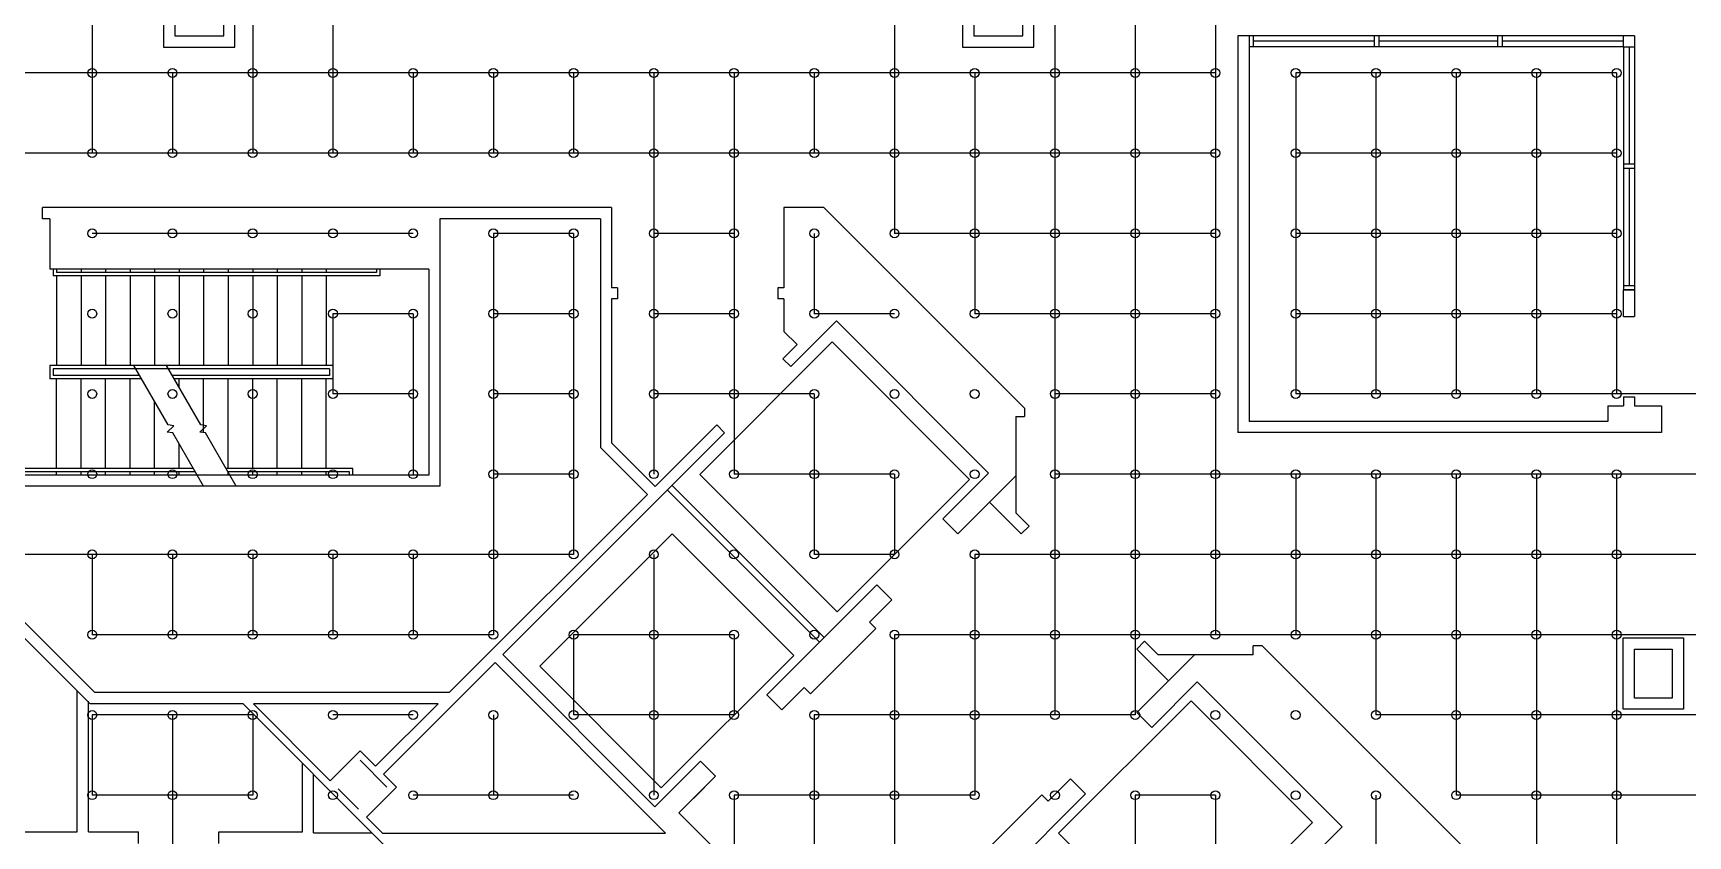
# Model space of a CAD drawing. Header units: inches. Extents: x 1102 to 3431, y 1202 to 3384.
# Drawn here: x 2229 to 2972, y 2590 to 2950 of the extents above; entities that cross this region are included whole.
import ezdxf

# ---------------------------------------------------------------- set-up
doc = ezdxf.new("R2010")
doc.units = ezdxf.units.IN
doc.header["$MEASUREMENT"] = 0
for name, color, linetype in [('E-B-CORE', 8, 'CONTINUOUS'), ('E-B-ELEV', 8, 'CONTINUOUS'), ('E-B-FURR', 6, 'CONTINUOUS'), ('E-B-GLAZ', 8, 'CONTINUOUS'), ('E-F-STAIR', 8, 'CONTINUOUS')]:
    doc.layers.add(name, color=color, linetype=linetype)

msp = doc.modelspace()

# ---------------------------------------------------------------- linework, layer by layer
at = {"layer": 'E-B-CORE'}
for p, q in [((2489.014827, 2871.610173), (2233.75, 2871.610173)), ((2233.75, 2866.610173), (2233.75, 2871.610173)), ((2237, 2866.610173), (2233.75, 2866.610173)), ((2237, 2866.610173), (2237, 2844)), ((2412.014827, 2866.610173), (2412.014827, 2746.610173)), ((2484.014827, 2866.610173), (2412.014827, 2866.610173)), ((2484.014827, 2866.610173), (2484.014827, 2764.029119)), ((2489.014827, 2871.610173), (2489.014827, 2835.610173)), ((2584.328115, 2871.610173), (2566.389827, 2871.610173)), ((2566.389827, 2871.610173), (2566.389827, 2835.610173)), ((2674.389827, 2781.548461), (2584.328115, 2871.610173)), ((2407.014827, 2844), (2237, 2844)), ((2407.014827, 2844), (2407.014827, 2751.610173)), ((2491.702327, 2835.610173), (2489.014827, 2835.610173)), ((2489.014827, 2830.610173), (2489.014827, 2766.100187)), ((2491.702327, 2830.610173), (2489.014827, 2830.610173)), ((2491.702327, 2835.610173), (2491.702327, 2830.610173)), ((2566.389827, 2835.610173), (2563.702327, 2835.610173)), ((2563.702327, 2835.610173), (2563.702327, 2830.610173)), ((2566.389827, 2830.610173), (2563.702327, 2830.610173)), ((2566.389827, 2830.610173), (2566.389827, 2816.004407)), ((2566.389827, 2816.004407), (2572.280331, 2810.113904)), ((2569.472858, 2800.235363), (2589.958, 2820.720505)), ((2589.958, 2820.720505), (2658.193805, 2752.484701)), ((2565.937324, 2803.770897), (2572.280331, 2810.113904)), ((2255.039105, 2649), (2103, 2801.039105)), ((2257.110173, 2654), (2108, 2803.110173)), ((2569.472858, 2800.235363), (2565.937324, 2803.770897)), ((2670.389827, 2777.887203), (2674.389827, 2777.887203)), ((2670.389827, 2777.887203), (2670.389827, 2734.692626)), ((2674.389827, 2781.548461), (2674.389827, 2777.887203)), ((2440.285803, 2671.048308), (2539.774373, 2770.536879)), ((2508.64072, 2746.474293), (2536.23884, 2774.072413)), ((2539.774373, 2770.536879), (2536.23884, 2774.072413)), ((2484.014827, 2764.029119), (2505.105186, 2742.938759)), ((2489.014827, 2766.100187), (2508.64072, 2746.474293)), ((2407.014827, 2751.610173), (2197.528669, 2751.610173)), ((2637.708663, 2731.999559), (2658.193805, 2752.484701)), ((2644.426177, 2725.282045), (2670.389827, 2751.245695)), ((2412.014827, 2746.610173), (2164.5, 2746.610173)), ((2416.166427, 2654), (2505.105186, 2742.938759)), ((2658.577759, 2739.433626), (2672.831448, 2725.183087)), ((2670.389827, 2734.692626), (2676.366982, 2728.718621)), ((2637.708663, 2731.999559), (2644.426177, 2725.282045)), ((2672.831448, 2725.183087), (2676.366982, 2728.718621)), ((2558.698926, 2652.989822), (2608.010178, 2702.301074)), ((2604.739809, 2685.595677), (2614.727692, 2695.58356)), ((2608.010178, 2702.301074), (2614.727692, 2695.58356)), ((2578.232751, 2653.431764), (2607.568236, 2682.767249)), ((2604.739809, 2685.595677), (2607.568236, 2682.767249)), ((2724.674235, 2673.542942), (2728.209769, 2677.078476)), ((2738.927924, 2659.292403), (2724.674235, 2673.542942)), ((2734.291394, 2671), (2728.209769, 2677.078476)), ((2776.938288, 2671), (2776.938288, 2675)), ((2780.938288, 2675), (2776.938288, 2675)), ((2871, 2584.938288), (2780.938288, 2675)), ((2386.68403, 2617.446536), (2436.750269, 2667.512774)), ((2436.750269, 2667.512774), (2513.263043, 2591)), ((2440.285803, 2671.048308), (2508.521607, 2602.812504)), ((2724.671872, 2645.03635), (2750.635521, 2671)), ((2776.938288, 2671), (2734.291394, 2671)), ((2731.389386, 2638.318836), (2751.874528, 2658.803978)), ((2816.928352, 2593.750154), (2751.874528, 2658.803978)), ((2416.166427, 2654), (2257.110173, 2654)), ((2558.698926, 2652.989822), (2565.41644, 2646.272308)), ((2565.41644, 2646.272308), (2575.404323, 2656.260191)), ((2575.404323, 2656.260191), (2578.232751, 2653.431764)), ((2323.698731, 2649), (2255.039105, 2649)), ((2323.698731, 2649), (2386.616995, 2586)), ((2411.166427, 2649), (2328.311323, 2649)), ((2328.311323, 2649), (2362.817545, 2614.448951)), ((2383.143906, 2620.977479), (2411.166427, 2649)), ((2724.671872, 2645.03635), (2728.207406, 2648.571884)), ((2731.389386, 2638.318836), (2724.671872, 2645.03635)), ((2376.240755, 2627.889599), (2362.817545, 2614.448951)), ((2376.240296, 2627.890058), (2383.153078, 2620.968296)), ((2376.240296, 2623.644661), (2388.260193, 2611.622928)), ((2376.947403, 2624.351768), (2376.947403, 2624.351768)), ((2508.521607, 2602.812504), (2529.000441, 2623.291337)), ((2508.521607, 2602.812504), (2529.000441, 2623.291337)), ((2529.000441, 2623.291337), (2535.717955, 2616.573823)), ((2529.000441, 2623.291337), (2535.717955, 2616.573823)), ((2386.68403, 2617.446536), (2392.502832, 2611.620174)), ((2519.277723, 2600.13359), (2535.717955, 2616.573823)), ((2525.730072, 2606.58594), (2535.717955, 2616.573823)), ((2684.985504, 2605.349982), (2694.973387, 2615.337865)), ((2701.690901, 2608.620351), (2694.973387, 2615.337865)), ((2366.343379, 2610.919317), (2373.247517, 2604.010023)), ((2392.502374, 2611.620634), (2379.057145, 2598.192848)), ((2652.379649, 2559.309099), (2701.690901, 2608.620351)), ((2652.821591, 2578.842924), (2682.157076, 2608.178409)), ((2684.985504, 2605.349982), (2682.157076, 2608.178409)), ((2373.247517, 2604.010023), (2375.531706, 2601.722867)), ((2519.277723, 2600.13359), (2533.83777, 2585.459767)), ((2379.057145, 2598.192848), (2386.240661, 2591)), ((2667.256154, 2444.077956), (2816.928352, 2593.750154)), ((2386.240661, 2591), (2513.263043, 2591))]:
    msp.add_line(p, q, dxfattribs=at)
at = {"layer": 'E-B-ELEV'}
for p, q in [((2582.293892, 2676.584788), (2514.058087, 2744.820592)), ((2584.415212, 2678.706108), (2516.179408, 2746.941913))]:
    msp.add_line(p, q, dxfattribs=at)
for points in [[(2528.673993, 2751.896865), (2590.311554, 2690.259304), (2649.708523, 2749.656274), (2588.070963, 2811.293834)], [(2456.783542, 2665.864278), (2516.180511, 2725.261247), (2570.747004, 2670.694755), (2511.350034, 2611.297785)], [(2744.215624, 2536.355234), (2689.649131, 2590.921727), (2749.046101, 2650.318696), (2803.612593, 2595.752204)]]:
    msp.add_lwpolyline(points, close=True, dxfattribs=at)
at = {"layer": 'E-B-FURR', "color": 3}
for p, q in [((2256, 2968), (2256, 2932)), ((2328, 2968), (2328, 2932)), ((2364, 2968), (2364, 2932)), ((2616, 2968), (2616, 2932)), ((2688, 2968), (2688, 2932)), ((2724, 2968), (2724, 2932)), ((2760, 2968), (2760, 2932)), ((2256, 2932), (2256, 2896)), ((2292, 2932), (2292, 2896)), ((2328, 2932), (2328, 2896)), ((2364, 2932), (2364, 2896)), ((2400, 2932), (2400, 2896)), ((2436, 2932), (2436, 2896)), ((2472, 2932), (2472, 2896)), ((2508, 2932), (2508, 2896)), ((2544, 2932), (2544, 2896)), ((2580, 2932), (2580, 2896)), ((2616, 2932), (2616, 2896)), ((2652, 2932), (2652, 2896)), ((2688, 2932), (2688, 2896)), ((2724, 2932), (2724, 2896)), ((2760, 2932), (2760, 2896)), ((2796, 2932), (2796, 2896)), ((2832, 2932), (2832, 2896)), ((2868, 2932), (2868, 2896)), ((2904, 2932), (2904, 2896)), ((2940, 2932), (2940, 2896)), ((2508, 2896), (2508, 2860)), ((2544, 2896), (2544, 2860)), ((2616, 2896), (2616, 2860)), ((2652, 2896), (2652, 2860)), ((2688, 2896), (2688, 2860)), ((2724, 2896), (2724, 2860)), ((2760, 2896), (2760, 2860)), ((2796, 2896), (2796, 2860)), ((2832, 2896), (2832, 2860)), ((2868, 2896), (2868, 2860)), ((2904, 2896), (2904, 2860)), ((2940, 2896), (2940, 2860)), ((2436, 2860), (2436, 2824)), ((2472, 2860), (2472, 2824)), ((2508, 2860), (2508, 2824)), ((2544, 2860), (2544, 2824)), ((2580, 2860), (2580, 2824)), ((2652, 2860), (2652, 2824)), ((2688, 2860), (2688, 2824)), ((2724, 2860), (2724, 2824)), ((2760, 2860), (2760, 2824)), ((2796, 2860), (2796, 2824)), ((2832, 2860), (2832, 2824)), ((2868, 2860), (2868, 2824)), ((2904, 2860), (2904, 2824)), ((2940, 2860), (2940, 2824)), ((2364, 2824), (2364, 2788)), ((2400, 2824), (2400, 2788)), ((2436, 2824), (2436, 2788)), ((2472, 2824), (2472, 2788)), ((2508, 2824), (2508, 2788)), ((2544, 2824), (2544, 2788)), ((2688, 2824), (2688, 2788)), ((2724, 2824), (2724, 2788)), ((2760, 2824), (2760, 2788)), ((2796, 2824), (2796, 2788)), ((2832, 2824), (2832, 2788)), ((2868, 2824), (2868, 2788)), ((2904, 2824), (2904, 2788)), ((2940, 2824), (2940, 2788)), ((2400, 2788), (2400, 2752)), ((2436, 2788), (2436, 2752)), ((2472, 2788), (2472, 2752)), ((2508, 2788), (2508, 2752)), ((2544, 2788), (2544, 2752)), ((2580, 2788), (2580, 2752)), ((2688, 2788), (2688, 2752)), ((2724, 2788), (2724, 2752)), ((2760, 2788), (2760, 2752)), ((2436, 2752), (2436, 2716)), ((2472, 2752), (2472, 2716)), ((2580, 2752), (2580, 2716)), ((2616, 2752), (2616, 2716)), ((2688, 2752), (2688, 2716)), ((2724, 2752), (2724, 2716)), ((2760, 2752), (2760, 2716)), ((2796, 2752), (2796, 2716)), ((2832, 2752), (2832, 2716)), ((2868, 2752), (2868, 2716)), ((2904, 2752), (2904, 2716)), ((2940, 2752), (2940, 2716)), ((2256, 2716), (2256, 2680)), ((2292, 2716), (2292, 2680)), ((2328, 2716), (2328, 2680)), ((2364, 2716), (2364, 2680)), ((2400, 2716), (2400, 2680)), ((2436, 2716), (2436, 2680)), ((2508, 2716), (2508, 2680)), ((2652, 2716), (2652, 2680)), ((2688, 2716), (2688, 2680)), ((2724, 2716), (2724, 2680)), ((2760, 2716), (2760, 2680)), ((2796, 2716), (2796, 2680)), ((2832, 2716), (2832, 2680)), ((2868, 2716), (2868, 2680)), ((2904, 2716), (2904, 2680)), ((2940, 2716), (2940, 2680)), ((2472, 2680), (2472, 2644)), ((2508, 2680), (2508, 2644)), ((2544, 2680), (2544, 2644)), ((2616, 2680), (2616, 2644)), ((2652, 2680), (2652, 2644)), ((2688, 2680), (2688, 2644)), ((2724, 2680), (2724, 2644)), ((2832, 2680), (2832, 2644)), ((2868, 2680), (2868, 2644)), ((2904, 2680), (2904, 2644)), ((2940, 2680), (2940, 2644)), ((2256, 2644), (2256, 2608)), ((2292, 2644), (2292, 2608)), ((2328, 2644), (2328, 2608)), ((2436, 2644), (2436, 2608)), ((2508, 2644), (2508, 2608)), ((2580, 2644), (2580, 2608)), ((2616, 2644), (2616, 2608)), ((2652, 2644), (2652, 2608)), ((2868, 2644), (2868, 2608)), ((2904, 2644), (2904, 2608)), ((2940, 2644), (2940, 2608)), ((2292, 2608), (2292, 2572)), ((2544, 2608), (2544, 2572)), ((2580, 2608), (2580, 2572)), ((2616, 2608), (2616, 2572)), ((2724, 2608), (2724, 2572)), ((2760, 2608), (2760, 2572)), ((2832, 2608), (2832, 2572)), ((2904, 2608), (2904, 2572)), ((2940, 2608), (2940, 2572))]:
    msp.add_line(p, q, dxfattribs=at)
at = {"layer": 'E-B-FURR'}
for p, q in [((2770.090464, 2948.700637), (2770.090464, 2770.700637)), ((2775.090464, 2948.700637), (2770.090464, 2948.700637)), ((2948.090464, 2948.700637), (2775.090464, 2948.700637)), ((2775.090464, 2948.700637), (2775.090464, 2775.700637)), ((2948.090464, 2948.700637), (2948.090464, 2834.700637)), ((2943.090464, 2943.700637), (2775.090464, 2943.700637)), ((2943.090464, 2943.700637), (2943.090464, 2834.700637)), ((2256, 2932), (2220, 2932)), ((2292, 2932), (2256, 2932)), ((2328, 2932), (2292, 2932)), ((2364, 2932), (2328, 2932)), ((2400, 2932), (2364, 2932)), ((2436, 2932), (2400, 2932)), ((2472, 2932), (2436, 2932)), ((2508, 2932), (2472, 2932)), ((2544, 2932), (2508, 2932)), ((2580, 2932), (2544, 2932)), ((2616, 2932), (2580, 2932)), ((2652, 2932), (2616, 2932)), ((2688, 2932), (2652, 2932)), ((2724, 2932), (2688, 2932)), ((2760, 2932), (2724, 2932)), ((2832, 2932), (2796, 2932)), ((2868, 2932), (2832, 2932)), ((2904, 2932), (2868, 2932)), ((2940, 2932), (2904, 2932)), ((2256, 2896), (2220, 2896)), ((2292, 2896), (2256, 2896)), ((2328, 2896), (2292, 2896)), ((2364, 2896), (2328, 2896)), ((2400, 2896), (2364, 2896)), ((2436, 2896), (2400, 2896)), ((2472, 2896), (2436, 2896)), ((2508, 2896), (2472, 2896)), ((2544, 2896), (2508, 2896)), ((2580, 2896), (2544, 2896)), ((2616, 2896), (2580, 2896)), ((2652, 2896), (2616, 2896)), ((2688, 2896), (2652, 2896)), ((2724, 2896), (2688, 2896)), ((2760, 2896), (2724, 2896)), ((2832, 2896), (2796, 2896)), ((2868, 2896), (2832, 2896)), ((2904, 2896), (2868, 2896)), ((2940, 2896), (2904, 2896)), ((2292, 2860), (2256, 2860)), ((2328, 2860), (2292, 2860)), ((2364, 2860), (2328, 2860)), ((2400, 2860), (2364, 2860)), ((2472, 2860), (2436, 2860)), ((2544, 2860), (2508, 2860)), ((2652, 2860), (2616, 2860)), ((2688, 2860), (2652, 2860)), ((2724, 2860), (2688, 2860)), ((2760, 2860), (2724, 2860)), ((2832, 2860), (2796, 2860)), ((2868, 2860), (2832, 2860)), ((2904, 2860), (2868, 2860)), ((2940, 2860), (2904, 2860)), ((2943.090464, 2822.700637), (2943.090464, 2834.700637)), ((2943.090464, 2822.700637), (2943.090464, 2834.700637)), ((2948.090464, 2834.700637), (2948.090464, 2822.700637)), ((2948.090464, 2834.700637), (2948.090464, 2822.700637)), ((2400, 2824), (2364, 2824)), ((2472, 2824), (2436, 2824)), ((2544, 2824), (2508, 2824)), ((2616, 2824), (2580, 2824)), ((2688, 2824), (2652, 2824)), ((2724, 2824), (2688, 2824)), ((2760, 2824), (2724, 2824)), ((2832, 2824), (2796, 2824)), ((2868, 2824), (2832, 2824)), ((2904, 2824), (2868, 2824)), ((2940, 2824), (2904, 2824)), ((2943.090464, 2822.700637), (2948.090464, 2822.700637)), ((2400, 2788), (2364, 2788)), ((2472, 2788), (2436, 2788)), ((2544, 2788), (2508, 2788)), ((2580, 2788), (2544, 2788)), ((2724, 2788), (2688, 2788)), ((2760, 2788), (2724, 2788)), ((2832, 2788), (2796, 2788)), ((2868, 2788), (2832, 2788)), ((2904, 2788), (2868, 2788)), ((2940, 2788), (2904, 2788)), ((2976, 2788), (2940, 2788)), ((2943.090464, 2786.700637), (2943.090464, 2782.700637)), ((2943.090464, 2786.700637), (2948.090464, 2786.700637)), ((2948.090464, 2786.700637), (2948.090464, 2782.700637)), ((2936.090464, 2782.700637), (2936.090464, 2775.700637)), ((2936.090464, 2782.700637), (2943.090464, 2782.700637)), ((2948.090464, 2782.700637), (2960.090464, 2782.700637)), ((2960.090464, 2782.700637), (2960.090464, 2770.700637)), ((2960.090464, 2770.700637), (2770.090464, 2770.700637)), ((2936.090464, 2775.700637), (2775.090464, 2775.700637)), ((2472, 2752), (2436, 2752)), ((2580, 2752), (2544, 2752)), ((2616, 2752), (2580, 2752)), ((2724, 2752), (2688, 2752)), ((2760, 2752), (2724, 2752)), ((2796, 2752), (2760, 2752)), ((2832, 2752), (2796, 2752)), ((2868, 2752), (2832, 2752)), ((2904, 2752), (2868, 2752)), ((2940, 2752), (2904, 2752)), ((2976, 2752), (2940, 2752)), ((2256, 2716), (2220, 2716)), ((2292, 2716), (2256, 2716)), ((2328, 2716), (2292, 2716)), ((2364, 2716), (2328, 2716)), ((2400, 2716), (2364, 2716)), ((2436, 2716), (2400, 2716)), ((2472, 2716), (2436, 2716)), ((2616, 2716), (2580, 2716)), ((2688, 2716), (2652, 2716)), ((2724, 2716), (2688, 2716)), ((2760, 2716), (2724, 2716)), ((2796, 2716), (2760, 2716)), ((2832, 2716), (2796, 2716)), ((2868, 2716), (2832, 2716)), ((2904, 2716), (2868, 2716)), ((2940, 2716), (2904, 2716)), ((2976, 2716), (2940, 2716)), ((2292, 2680), (2256, 2680)), ((2328, 2680), (2292, 2680)), ((2364, 2680), (2328, 2680)), ((2400, 2680), (2364, 2680)), ((2436, 2680), (2400, 2680)), ((2508, 2680), (2472, 2680)), ((2544, 2680), (2508, 2680)), ((2652, 2680), (2616, 2680)), ((2688, 2680), (2652, 2680)), ((2724, 2680), (2688, 2680)), ((2760, 2680), (2724, 2680)), ((2796, 2680), (2760, 2680)), ((2832, 2680), (2796, 2680)), ((2868, 2680), (2832, 2680)), ((2904, 2680), (2868, 2680)), ((2940, 2680), (2904, 2680)), ((2976, 2680), (2940, 2680)), ((2249.305449, 2591.610173), (2249.305449, 2654.726513)), ((2254.305449, 2591.610173), (2254.305449, 2650.201963)), ((2292, 2644), (2256, 2644)), ((2328, 2644), (2292, 2644)), ((2400, 2644), (2364, 2644)), ((2508, 2644), (2472, 2644)), ((2544, 2644), (2508, 2644)), ((2616, 2644), (2580, 2644)), ((2652, 2644), (2616, 2644)), ((2688, 2644), (2652, 2644)), ((2724, 2644), (2688, 2644)), ((2868, 2644), (2832, 2644)), ((2904, 2644), (2868, 2644)), ((2940, 2644), (2904, 2644)), ((2976, 2644), (2940, 2644)), ((2350.305449, 2591.610173), (2350.305449, 2622.358717)), ((2355.305449, 2591.076787), (2355.305449, 2617.352222)), ((2292, 2608), (2256, 2608)), ((2328, 2608), (2292, 2608)), ((2436, 2608), (2400, 2608)), ((2472, 2608), (2436, 2608)), ((2580, 2608), (2544, 2608)), ((2616, 2608), (2580, 2608)), ((2652, 2608), (2616, 2608)), ((2760, 2608), (2724, 2608)), ((2904, 2608), (2868, 2608)), ((2940, 2608), (2904, 2608)), ((2976, 2608), (2940, 2608)), ((2150.978135, 2591.610173), (2249.305449, 2591.610173)), ((2254.305449, 2591.610173), (2276.76752, 2591.610173)), ((2276.76752, 2586.311177), (2276.76752, 2591.610173)), ((2312.76752, 2586.311177), (2312.76752, 2591.610173)), ((2312.76752, 2591.610173), (2350.305449, 2591.610173)), ((2355.305449, 2591.076787), (2381.546794, 2591.076787))]:
    msp.add_line(p, q, dxfattribs=at)
for points in [[(2320, 2970.610173), (2288, 2970.610173), (2288, 2943.610173), (2320, 2943.610173)], [(2678.519922, 2970.610173), (2646.519922, 2970.610173), (2646.519922, 2943.610173), (2678.519922, 2943.610173)], [(2315, 2965.610173), (2293, 2965.610173), (2293, 2948.610173), (2315, 2948.610173)], [(2673.519922, 2965.610173), (2651.519922, 2965.610173), (2651.519922, 2948.610173), (2673.519922, 2948.610173)], [(2970, 2678.519922), (2970, 2646.519922), (2943, 2646.519922), (2943, 2678.519922)], [(2965, 2673.519922), (2965, 2651.519922), (2948, 2651.519922), (2948, 2673.519922)]]:
    msp.add_lwpolyline(points, close=True, dxfattribs=at)
for centre in [(2256, 2932), (2292, 2932), (2328, 2932), (2364, 2932), (2400, 2932), (2436, 2932), (2472, 2932), (2508, 2932), (2544, 2932), (2580, 2932), (2616, 2932), (2652, 2932), (2688, 2932), (2724, 2932), (2760, 2932), (2796, 2932), (2832, 2932), (2868, 2932), (2904, 2932), (2940, 2932), (2256, 2896), (2292, 2896), (2328, 2896), (2364, 2896), (2400, 2896), (2436, 2896), (2472, 2896), (2508, 2896), (2544, 2896), (2580, 2896), (2616, 2896), (2652, 2896), (2688, 2896), (2724, 2896), (2760, 2896), (2796, 2896), (2832, 2896), (2868, 2896), (2904, 2896), (2940, 2896), (2256, 2860), (2292, 2860), (2328, 2860), (2364, 2860), (2400, 2860), (2436, 2860), (2472, 2860), (2508, 2860), (2544, 2860), (2580, 2860), (2616, 2860), (2652, 2860), (2688, 2860), (2724, 2860), (2760, 2860), (2796, 2860), (2832, 2860), (2868, 2860), (2904, 2860), (2940, 2860), (2256, 2824), (2292, 2824), (2328, 2824), (2364, 2824), (2400, 2824), (2436, 2824), (2472, 2824), (2508, 2824), (2544, 2824), (2580, 2824), (2616, 2824), (2652, 2824), (2688, 2824), (2724, 2824), (2760, 2824), (2796, 2824), (2832, 2824), (2868, 2824), (2904, 2824), (2940, 2824), (2256, 2788), (2292, 2788), (2328, 2788), (2364, 2788), (2400, 2788), (2436, 2788), (2472, 2788), (2508, 2788), (2544, 2788), (2580, 2788), (2616, 2788), (2652, 2788), (2688, 2788), (2724, 2788), (2760, 2788), (2796, 2788), (2832, 2788), (2868, 2788), (2904, 2788), (2940, 2788), (2256, 2752), (2292, 2752), (2328, 2752), (2364, 2752), (2400, 2752), (2436, 2752), (2472, 2752), (2508, 2752), (2544, 2752), (2580, 2752), (2616, 2752), (2652, 2752), (2688, 2752), (2724, 2752), (2760, 2752), (2796, 2752), (2832, 2752), (2868, 2752), (2904, 2752), (2940, 2752), (2256, 2716), (2292, 2716), (2328, 2716), (2364, 2716), (2400, 2716), (2436, 2716), (2472, 2716), (2508, 2716), (2544, 2716), (2580, 2716), (2616, 2716), (2652, 2716), (2688, 2716), (2724, 2716), (2760, 2716), (2796, 2716), (2832, 2716), (2868, 2716), (2904, 2716), (2940, 2716), (2256, 2680), (2292, 2680), (2328, 2680), (2364, 2680), (2400, 2680), (2436, 2680), (2472, 2680), (2508, 2680), (2544, 2680), (2580, 2680), (2616, 2680), (2652, 2680), (2688, 2680), (2724, 2680), (2760, 2680), (2796, 2680), (2832, 2680), (2868, 2680), (2904, 2680), (2940, 2680), (2256, 2644), (2292, 2644), (2328, 2644), (2364, 2644), (2400, 2644), (2436, 2644), (2472, 2644), (2508, 2644), (2544, 2644), (2580, 2644), (2616, 2644), (2652, 2644), (2688, 2644), (2724, 2644), (2760, 2644), (2796, 2644), (2832, 2644), (2868, 2644), (2904, 2644), (2940, 2644), (2256, 2608), (2292, 2608), (2328, 2608), (2364, 2608), (2400, 2608), (2436, 2608), (2472, 2608), (2508, 2608), (2544, 2608), (2580, 2608), (2616, 2608), (2652, 2608), (2688, 2608), (2724, 2608), (2760, 2608), (2796, 2608), (2832, 2608), (2868, 2608), (2904, 2608), (2940, 2608)]:
    msp.add_circle(centre, 2, dxfattribs=at)
at = {"layer": 'E-B-GLAZ'}
for p, q in [((2777.090464, 2943.700637), (2777.090464, 2948.700637)), ((2831.423798, 2943.700637), (2831.423798, 2948.700637)), ((2833.423798, 2943.700637), (2833.423798, 2948.700637)), ((2886.757131, 2943.700637), (2886.757131, 2948.700637)), ((2888.757131, 2943.700637), (2888.757131, 2948.700637)), ((2943.090464, 2943.700637), (2943.090464, 2948.700637)), ((2831.423798, 2946.200637), (2777.090464, 2946.200637)), ((2886.757131, 2946.200637), (2833.423798, 2946.200637)), ((2943.090464, 2946.200637), (2888.757131, 2946.200637)), ((2943.090464, 2943.700637), (2948.090464, 2943.700637)), ((2945.590464, 2943.700637), (2945.590464, 2891.200637)), ((2943.090464, 2891.200637), (2948.090464, 2891.200637)), ((2943.090464, 2889.200637), (2948.090464, 2889.200637)), ((2945.590464, 2889.200637), (2945.590464, 2836.700637)), ((2943.090464, 2836.700637), (2948.090464, 2836.700637)), ((2943.090464, 2834.700637), (2948.090464, 2834.700637)), ((2943.090464, 2834.700637), (2948.090464, 2834.700637)), ((2948.090464, 2834.700637), (2943.090464, 2834.700637)), ((2948.090464, 2834.700637), (2943.090464, 2834.700637))]:
    msp.add_line(p, q, dxfattribs=at)
at = {"layer": 'E-F-STAIR'}
for p, q in [((2238.5, 2844), (2238.5, 2841)), ((2240, 2844), (2240, 2842.5)), ((2251, 2844), (2251, 2842.5)), ((2262, 2844), (2262, 2842.5)), ((2273, 2844), (2273, 2842.5)), ((2284, 2844), (2284, 2842.5)), ((2295, 2844), (2295, 2842.5)), ((2306, 2844), (2306, 2842.5)), ((2317, 2844), (2317, 2842.5)), ((2328, 2844), (2328, 2842.5)), ((2339, 2844), (2339, 2842.5)), ((2350, 2844), (2350, 2842.5)), ((2361, 2844), (2361, 2842.5)), ((2383.5, 2844), (2383.5, 2842.5)), ((2385, 2844), (2385, 2841)), ((2385, 2841), (2238.5, 2841)), ((2383.5, 2842.5), (2240, 2842.5)), ((2240, 2841), (2240, 2800.805087)), ((2251, 2841), (2251, 2800.805087)), ((2262, 2841), (2262, 2800.805087)), ((2273, 2841), (2273, 2800.805087)), ((2284, 2841), (2284, 2800.805087)), ((2295, 2841), (2295, 2800.805087)), ((2306, 2841), (2306, 2800.805087)), ((2317, 2841), (2317, 2800.805087)), ((2328, 2841), (2328, 2800.805087)), ((2339, 2841), (2339, 2800.805087)), ((2350, 2841), (2350, 2800.805087)), ((2361, 2841), (2361, 2800.805087)), ((2364, 2800.805087), (2237, 2800.805087)), ((2237, 2800.805087), (2237, 2794.805087)), ((2364, 2800.805087), (2364, 2794.805087)), ((2278.10214, 2794.805087), (2237, 2794.805087)), ((2362.5, 2799.305087), (2238.5, 2799.305087)), ((2238.5, 2799.305087), (2238.5, 2796.305087)), ((2277.236115, 2796.305087), (2238.5, 2796.305087)), ((2240, 2754.610173), (2240, 2794.805087)), ((2251, 2754.610173), (2251, 2794.805087)), ((2262, 2754.610173), (2262, 2794.805087)), ((2273, 2754.610173), (2273, 2794.805087)), ((2362.5, 2796.305087), (2291.873991, 2796.305087)), ((2364, 2794.805087), (2292.740016, 2794.805087)), ((2295, 2790.89068), (2295, 2794.805087)), ((2306, 2770.580032), (2306, 2794.805087)), ((2317, 2754.610173), (2317, 2794.805087)), ((2328, 2754.610173), (2328, 2794.805087)), ((2339, 2754.610173), (2339, 2794.805087)), ((2350, 2754.610173), (2350, 2794.805087)), ((2361, 2754.610173), (2361, 2794.805087)), ((2362.5, 2799.305087), (2362.5, 2796.305087)), ((2284, 2754.610173), (2284, 2784.589694)), ((2295, 2754.610173), (2295, 2765.537135)), ((2301.308684, 2754.610173), (2216, 2754.610173)), ((2302.17471, 2753.110173), (2217.5, 2753.110173)), ((2240, 2751.610173), (2240, 2753.110173)), ((2251, 2751.610173), (2251, 2753.110173)), ((2262, 2751.610173), (2262, 2753.110173)), ((2273, 2751.610173), (2273, 2753.110173)), ((2284, 2751.610173), (2284, 2753.110173)), ((2295, 2751.610173), (2295, 2753.110173)), ((2373, 2754.610173), (2315.94656, 2754.610173)), ((2371.5, 2753.110173), (2316.812586, 2753.110173)), ((2317, 2751.610173), (2317, 2753.110173)), ((2328, 2751.610173), (2328, 2753.110173)), ((2339, 2751.610173), (2339, 2753.110173)), ((2350, 2751.610173), (2350, 2753.110173)), ((2361, 2751.610173), (2361, 2753.110173)), ((2371.5, 2751.610173), (2371.5, 2753.110173)), ((2373, 2751.610173), (2373, 2754.610173))]:
    msp.add_line(p, q, dxfattribs=at)
for points in [[(2305.927487, 2746.610173), (2292.148234, 2770.476539), (2289.648856, 2770.805588), (2292.577059, 2773.733791), (2290.077682, 2774.06284), (2274.638039, 2800.805087)], [(2320.565362, 2746.610173), (2306.78611, 2770.476539), (2304.286732, 2770.805588), (2307.214935, 2773.733791), (2304.715557, 2774.06284), (2289.275914, 2800.805087)]]:
    msp.add_lwpolyline(points, dxfattribs=at)

doc.saveas('drawing.dxf')
